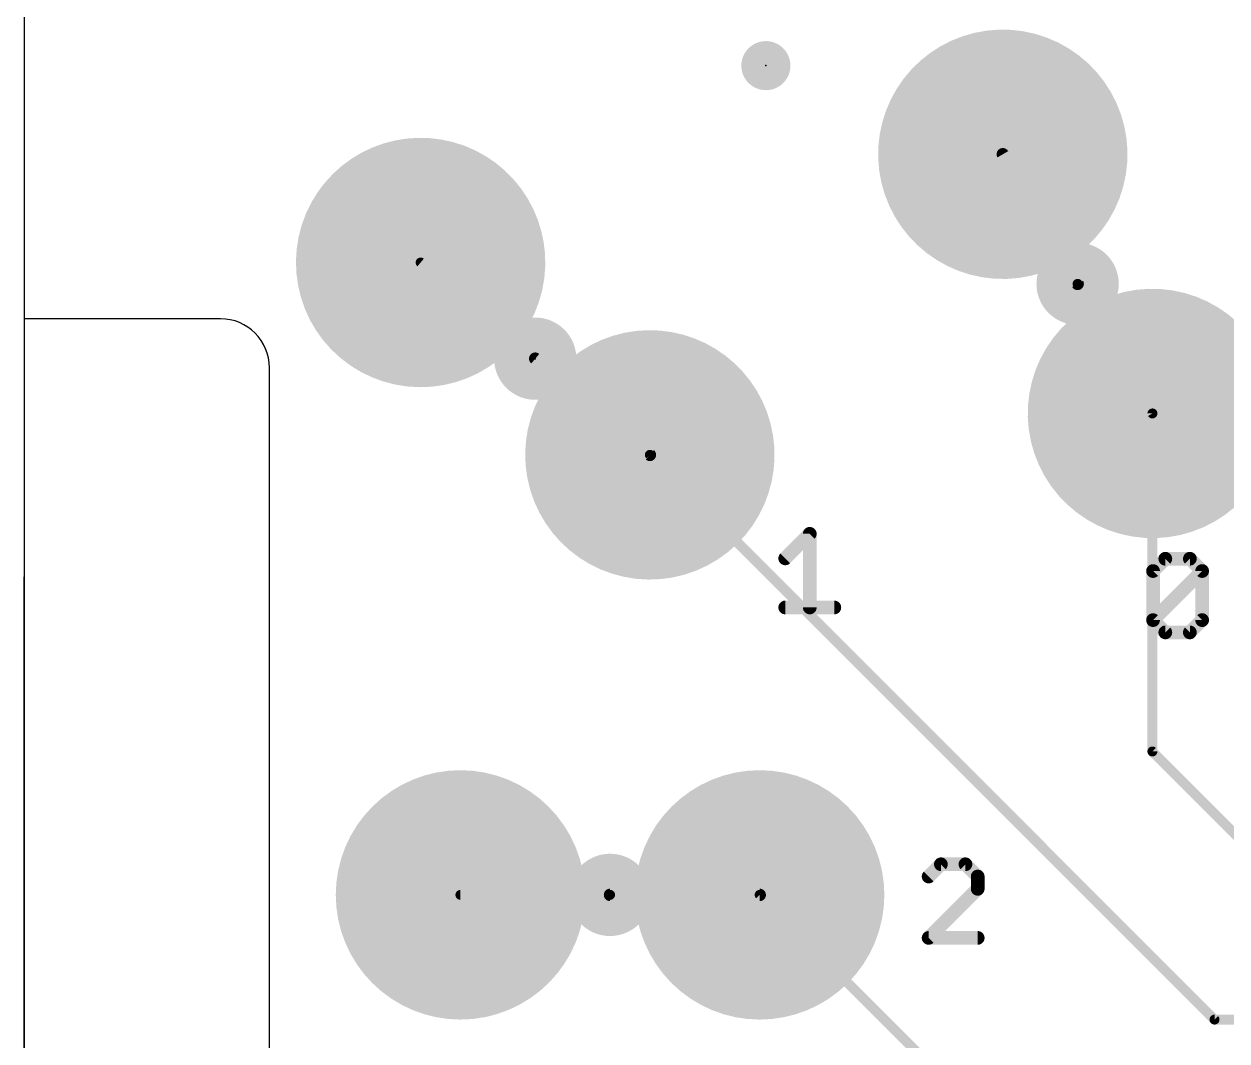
# Model space of a CAD drawing. Extents: x 0 to 70.9, y -1.3 to 55.2.
# Drawn here: x 0 to 24.5, y 20.52 to 41.23 of the extents above; entities that cross this region are included whole.
import ezdxf

# ---------------------------------------------------------------- set-up
doc = ezdxf.new("R2010")
doc.units = 0
for name, color, linetype in [('1', 12, 'CONTINUOUS'), ('17', 110, 'CONTINUOUS'), ('20', 40, 'CONTINUOUS'), ('21', 40, 'CONTINUOUS'), ('23', 40, 'CONTINUOUS')]:
    doc.layers.add(name, color=color, linetype=linetype)

# ---------------------------------------------------------------- blocks, each defined once
blk = doc.blocks.new('ROUNDP')
at = {"const_width": 0.5}
blk.add_lwpolyline([(0, -0.25, 1), (0, 0.25, 1), (0, -0.25)], format="xyb", dxfattribs=at)
blk = doc.blocks.new('PIE')
at = {"const_width": 0.5}
blk.add_lwpolyline([(0, -0.25, 1), (0, 0.25, 1), (0, -0.25)], format="xyb", dxfattribs=at)

msp = doc.modelspace()

# ---------------------------------------------------------------- linework, layer by layer
at = {"layer": '1'}
for points, const_width in [([(19.994, 38.6124, 1), (19.884, 38.5489)], 0.127), ([(8.1117, 36.4151, 1), (8.0464, 36.3373)], 0.1016), ([(21.408, 35.9092, 1), (21.518, 35.9728)], 0.127), ([(21.507, 35.9664, 1), (21.419, 35.9156)], 0.1016), ([(10.4548, 34.4656, 1), (10.3732, 34.3684)], 0.127), ([(23.0378, 33.3014, 1), (22.9362, 33.3014)], 0.1016), ([(22.943, 33.276, 1), (23.031, 33.3268)], 0.1016), ([(12.7081, 32.4091, 1), (12.7897, 32.5064)], 0.127), ([(12.7848, 32.4937, 1), (12.713, 32.4219)], 0.1016), ([(12.7162, 32.4189, 1), (12.7816, 32.4967)], 0.1016), ([(23.0229, 26.4519, 1), (22.9511, 26.3801)], 0.1016), ([(22.9362, 26.416, 1), (23.0378, 26.416)], 0.1016), ([(8.89, 23.5458, 1), (8.89, 23.4442)], 0.1016), ([(11.938, 23.5585, 1), (11.938, 23.4315)], 0.127), ([(11.938, 23.4442, 1), (11.938, 23.5458)], 0.1016), ([(15.0219, 23.5309, 1), (14.9501, 23.4591)], 0.1016), ([(14.986, 23.4315, 1), (14.986, 23.5585)], 0.127), ([(24.2517, 21.0058, 1), (24.2517, 20.9042)], 0.1016), ([(24.2158, 20.9191, 1), (24.2876, 20.9909)], 0.1016)]:
    msp.add_lwpolyline(points, format="xyb", dxfattribs=dict(at, const_width=const_width))
for points, const_width in [([(21.463, 35.941), (19.939, 38.5806)], 0.254), ([(12.7489, 32.4578), (8.0791, 36.3762)], 0.2032), ([(22.987, 33.3014), (21.463, 35.941)], 0.2032), ([(10.414, 34.417), (12.7489, 32.4578)], 0.254), ([(22.987, 26.416), (22.987, 33.3014)], 0.2032), ([(24.2517, 20.955), (12.7489, 32.4578)], 0.2032), ([(29.083, 20.32), (22.987, 26.416)], 0.2032), ([(8.89, 23.495), (11.938, 23.495)], 0.2032), ([(11.938, 23.495), (14.986, 23.495)], 0.254), ([(18.961, 19.52), (14.986, 23.495)], 0.2032), ([(27.051, 20.955), (24.2517, 20.955)], 0.2032)]:
    msp.add_lwpolyline(points, dxfattribs=dict(at, const_width=const_width))
at = {"layer": '20'}
for p, q in [((0, 52.23), (0, 1.73)), ((4, 35.23), (0, 35.23)), ((5, 19.23), (5, 34.23)), ((0, 10.922), (0, 29.972))]:
    msp.add_line(p, q, dxfattribs=at)
msp.add_arc((4, 34.23), 1, 0, 90, dxfattribs=at)
at = {"layer": '21', "const_width": 0.2794}
for points in [[(15.5067, 30.3496), (16.0067, 30.8496)], [(16.0067, 30.8496), (16.0067, 29.3497)], [(22.9997, 30.0916), (23.2497, 30.3416)], [(23.2497, 30.3416), (23.7496, 30.3416)], [(23.7496, 30.3416), (23.9996, 30.0916)], [(22.9997, 29.0917), (22.9997, 30.0916)], [(22.9997, 29.0917), (23.9996, 30.0916)], [(23.9996, 30.0916), (23.9996, 29.0917)], [(15.5067, 29.3497), (16.5066, 29.3497)], [(23.2497, 28.8417), (22.9997, 29.0917)], [(23.9996, 29.0917), (23.7496, 28.8417)], [(23.7496, 28.8417), (23.2497, 28.8417)], [(18.6777, 24.1186), (18.4277, 23.8686)], [(19.1776, 24.1186), (18.6777, 24.1186)], [(19.4276, 23.8686), (19.1776, 24.1186)], [(19.4276, 23.6186), (19.4276, 23.8686)], [(18.4277, 22.6187), (19.4276, 23.6186)], [(19.4276, 22.6187), (18.4277, 22.6187)]]:
    msp.add_lwpolyline(points, dxfattribs=at)
at = {"layer": '21', "const_width": 0.1397}
for points in [[(16.0765, 30.8496, 1), (15.9368, 30.8496)], [(16.0561, 30.8002, 1), (15.9573, 30.899)], [(15.4573, 30.399, 1), (15.5561, 30.3002)], [(23.2497, 30.4114, 1), (23.2497, 30.2717)], [(23.2991, 30.2922, 1), (23.2003, 30.391)], [(23.799, 30.391, 1), (23.7002, 30.2922)], [(23.7496, 30.2717, 1), (23.7496, 30.4114)], [(22.9503, 30.141, 1), (23.0491, 30.0422)], [(23.0695, 30.0916, 1), (22.9299, 30.0916)], [(24.0695, 30.0916, 1), (23.9298, 30.0916)], [(24.049, 30.0422, 1), (23.9502, 30.141)], [(23.9502, 30.0422, 1), (24.049, 30.141)], [(15.5067, 29.4196, 1), (15.5067, 29.2799)], [(15.9368, 29.3497, 1), (16.0765, 29.3497)], [(16.5066, 29.2799, 1), (16.5066, 29.4196)], [(23.0491, 29.1411, 1), (22.9503, 29.0423)], [(22.9503, 29.1411, 1), (23.0491, 29.0423)], [(22.9299, 29.0917, 1), (23.0695, 29.0917)], [(23.9298, 29.0917, 1), (24.0695, 29.0917)], [(24.049, 29.0423, 1), (23.9502, 29.1411)], [(23.2497, 28.9116, 1), (23.2497, 28.7719)], [(23.2003, 28.7923, 1), (23.2991, 28.8911)], [(23.7002, 28.8911, 1), (23.799, 28.7923)], [(23.7496, 28.7719, 1), (23.7496, 28.9116)], [(18.6777, 24.1884, 1), (18.6777, 24.0487)], [(18.7271, 24.0692, 1), (18.6283, 24.168)], [(19.227, 24.168, 1), (19.1282, 24.0692)], [(19.1776, 24.0487, 1), (19.1776, 24.1884)], [(18.3783, 23.918, 1), (18.4771, 23.8192)], [(19.4975, 23.8686, 1), (19.3578, 23.8686)], [(19.3782, 23.8192, 1), (19.477, 23.918)], [(19.3578, 23.6186, 1), (19.4975, 23.6186)], [(19.477, 23.5692, 1), (19.3782, 23.668)], [(18.3783, 22.6681, 1), (18.4771, 22.5693)], [(18.4277, 22.6885, 1), (18.4277, 22.5489)], [(19.4276, 22.5489, 1), (19.4276, 22.6885)]]:
    msp.add_lwpolyline(points, format="xyb", dxfattribs=at)
at = {"layer": '23'}
for p in [(15.113, 40.386), (21.463, 35.941), (21.463, 35.941), (10.414, 34.417), (10.414, 34.417), (11.938, 23.495), (11.938, 23.495)]:
    msp.add_point(p, dxfattribs=at)

# ---------------------------------------------------------------- block references
at = {"layer": '1'}
msp.add_blockref('PIE', (15.113, 40.386), dxfattribs=at)
at = {"layer": '17'}
for p, xscale, yscale, rotation in [((19.939, 38.5806), 5.08, 5.08, 210), ((19.939, 38.5806), 5.08, 5.08, 210), ((8.0791, 36.3762), 5.08, 5.08, 230), ((8.0791, 36.3762), 5.08, 5.08, 230), ((22.987, 33.3014), 5.08, 5.08, 210), ((22.987, 33.3014), 5.08, 5.08, 210), ((21.463, 35.941), 1.6764, 1.6764, 90), ((21.463, 35.941), 1.6764, 1.6764, 90), ((12.7489, 32.4578), 5.08, 5.08, 230), ((12.7489, 32.4578), 5.08, 5.08, 230), ((10.414, 34.417), 1.6764, 1.6764, 90), ((10.414, 34.417), 1.6764, 1.6764, 90), ((8.89, 23.495), 5.08, 5.08, 90), ((8.89, 23.495), 5.08, 5.08, 90), ((14.986, 23.495), 5.08, 5.08, 90), ((14.986, 23.495), 5.08, 5.08, 90), ((11.938, 23.495), 1.6764, 1.6764, 90), ((11.938, 23.495), 1.6764, 1.6764, 90)]:
    msp.add_blockref('ROUNDP', p, dxfattribs=dict(at, xscale=xscale, yscale=yscale, rotation=rotation))

doc.saveas('drawing.dxf')
